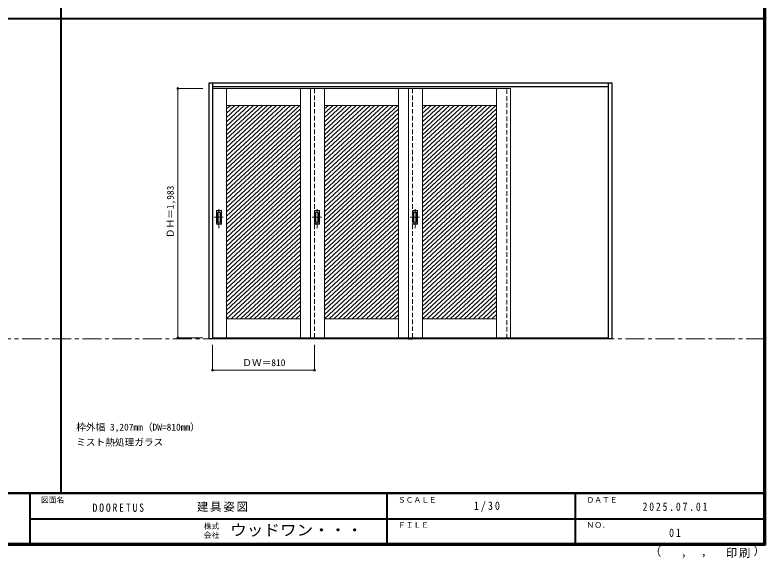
# Model space of a CAD drawing. Units: millimetres, scale not verified. Extents: x -6000 to 5700, y -4307 to 4260.
# Drawn here: x -267 to 5700, y -4307 to 12 of the extents above; entities that cross this region are included whole.
import ezdxf
from ezdxf.enums import TextEntityAlignment as Align

# ---------------------------------------------------------------- set-up
doc = ezdxf.new("R2010")
doc.units = ezdxf.units.MM
doc.header["$LTSCALE"] = 30
doc.header["$PDMODE"] = 32
doc.header["$PDSIZE"] = 15
doc.linetypes.add('CHAIN1', pattern=[8, 5, -1, 1, -1])
doc.linetypes.add('DASHED1', pattern=[1.8, 1.2, -0.6])
for name, color, linetype, lineweight in [('0-2_扉', 7, 'Continuous', 18), ('0-4_枠', 3, 'Continuous', 25), ('0-6_引手', 7, 'Continuous', 18), ('0-B_寸法', 4, 'Continuous', 9), ('0-C_ハッチ', 4, 'Continuous', 9), ('F-1_枠', 6, 'Continuous', 40)]:
    doc.layers.add(name, color=color, linetype=linetype, lineweight=lineweight)
doc.layers.add('0-A_文字', color=7, linetype='Continuous')
doc.layers.add('F-A_文字', color=7, linetype='Continuous')
doc.styles.add('ＭＳ ゴシック', font='')
doc.styles.get('ＭＳ ゴシック').set_extended_font_data('MS Gothic')

msp = doc.modelspace()

# ---------------------------------------------------------------- linework, layer by layer
at = {"layer": '0-2_扉', "color": 4, "linetype": 'DASHED1', "lineweight": 9}
for p, q in [((1305, -571.5), (1305, -2554.5)), ((1308, -571.5), (1305, -571.5)), ((2115, -2554.5), (2115, -571.5)), ((2895, -2554.5), (2895, -571.5)), ((3645, -2559.5), (3645, -557.5)), ((3675, -2559.5), (3675, -557.5)), ((1308, -2554.5), (1305, -2554.5))]:
    msp.add_line(p, q, dxfattribs=at)
at = {"layer": '0-2_扉'}
for p, q in [((1308, -571.5), (2115, -571.5)), ((1415, -571.5), (1415, -2554.5)), ((2005, -571.5), (2005, -2554.5)), ((2085, -2554.5), (2085, -571.5)), ((2085, -571.5), (2895, -571.5)), ((2195, -571.5), (2195, -2554.5)), ((2785, -571.5), (2785, -2554.5)), ((2865, -2554.5), (2865, -571.5)), ((3675, -571.5), (2865, -571.5)), ((2975, -571.5), (2975, -2554.5)), ((3565, -571.5), (3565, -2554.5)), ((1415, -706.5), (2005, -706.5)), ((2195, -706.5), (2785, -706.5)), ((3565, -706.5), (2975, -706.5)), ((1415, -2404.5), (2005, -2404.5)), ((2195, -2404.5), (2785, -2404.5)), ((3565, -2404.5), (2975, -2404.5)), ((1308, -2554.5), (2115, -2554.5)), ((2085, -2554.5), (2895, -2554.5))]:
    msp.add_line(p, q, dxfattribs=at)
at = {"layer": '0-2_扉', "color": 3, "lineweight": 25}
msp.add_line((2865, -2562.5), (2895, -2562.5), dxfattribs=at)
at = {"layer": '0-2_扉'}
msp.add_lwpolyline([(3675, -571.5), (3675, -2554.5), (2865, -2554.5)], dxfattribs=at)
at = {"layer": '0-4_枠'}
for p, q in [((1278, -527.5), (4485, -527.5)), ((1308, -2562.5), (1308, -527.5)), ((4455, -2562.5), (4455, -527.5)), ((4485, -2562.5), (4485, -527.5)), ((1308, -557.5), (4455, -557.5)), ((4455, -2559.5), (1308, -2559.5)), ((4455, -2562.5), (1308, -2562.5)), ((4485, -2562.5), (4455, -2562.5))]:
    msp.add_line(p, q, dxfattribs=at)
at = {"layer": '0-4_枠', "color": 7, "linetype": 'CHAIN1', "lineweight": 18}
msp.add_line((-5490, -2562.5), (5690, -2562.5), dxfattribs=at)
at = {"layer": '0-4_枠'}
msp.add_lwpolyline([(1308, -2562.5), (1278, -2562.5), (1278, -527.5)], dxfattribs=at)
at = {"layer": '0-6_引手'}
for p, q in [((1337, -1542), (1375, -1542)), ((1337, -1652), (1337, -1542)), ((1375, -1652), (1375, -1542)), ((2117, -1542), (2155, -1542)), ((2117, -1652), (2117, -1542)), ((2155, -1652), (2155, -1542)), ((2897, -1542), (2935, -1542)), ((2897, -1652), (2897, -1542)), ((2935, -1652), (2935, -1542)), ((1343.5, -1558), (1368.5, -1558)), ((1343.5, -1636), (1343.5, -1558)), ((1368.5, -1636), (1368.5, -1558)), ((2123.5, -1558), (2148.5, -1558)), ((2123.5, -1636), (2123.5, -1558)), ((2148.5, -1636), (2148.5, -1558)), ((2903.5, -1558), (2928.5, -1558)), ((2903.5, -1636), (2903.5, -1558)), ((2928.5, -1636), (2928.5, -1558)), ((1337, -1652), (1375, -1652)), ((1343.5, -1636), (1368.5, -1636)), ((2117, -1652), (2155, -1652)), ((2123.5, -1636), (2148.5, -1636)), ((2897, -1652), (2935, -1652)), ((2903.5, -1636), (2928.5, -1636))]:
    msp.add_line(p, q, dxfattribs=at)
at = {"layer": '0-6_引手', "linetype": 'CHAIN1'}
for p, q in [((1356, -1682.23), (1356, -1511.38)), ((2136, -1682.23), (2136, -1511.38)), ((2916, -1682.23), (2916, -1511.38)), ((1317.93, -1597), (1390.43, -1597)), ((2097.93, -1597), (2170.43, -1597)), ((2877.93, -1597), (2950.43, -1597))]:
    msp.add_line(p, q, dxfattribs=at)
at = {"layer": '0-6_引手', "linetype": 'DASHED1'}
for p, q in [((1372, -1648), (1372, -1546)), ((2152, -1648), (2152, -1546)), ((2932, -1648), (2932, -1546)), ((1340, -1648), (1372, -1648)), ((2120, -1648), (2152, -1648)), ((2900, -1648), (2932, -1648))]:
    msp.add_line(p, q, dxfattribs=at)
for points in [[(1340, -1648), (1340, -1546), (1372, -1546)], [(2120, -1648), (2120, -1546), (2152, -1546)], [(2900, -1648), (2900, -1546), (2932, -1546)]]:
    msp.add_lwpolyline(points, dxfattribs=at)
at = {"layer": '0-B_寸法'}
for p, q in [((1028, -571.5), (1228, -571.5)), ((1028, -571.5), (1028, -2554.5)), ((1028, -2554.5), (1228, -2554.5)), ((1305, -2812.5), (1305, -2612.5)), ((2115, -2812.5), (2115, -2612.5)), ((1305, -2812.5), (2115, -2812.5))]:
    msp.add_line(p, q, dxfattribs=at)
at = {"layer": '0-B_寸法', "color": 7}
for p in [(1028, -571.5), (1028, -2554.5), (1305, -2812.5), (2115, -2812.5)]:
    msp.add_point(p, dxfattribs=at)
at = {"layer": '0-C_ハッチ'}
for p, q in [((1483.14, -706.5), (1415, -769.6)), ((1519.94, -706.5), (1415, -803.67)), ((1556.74, -706.5), (1415, -837.74)), ((1593.53, -706.5), (1415, -871.81)), ((1446.35, -706.5), (1415, -735.53)), ((1630.33, -706.5), (1415, -905.88)), ((1667.13, -706.5), (1415, -939.95)), ((1703.92, -706.5), (1415, -974.02)), ((1740.72, -706.5), (1415, -1008.09)), ((1777.52, -706.5), (1415, -1042.16)), ((1814.31, -706.5), (1415, -1076.24)), ((1851.11, -706.5), (1415, -1110.31)), ((1887.91, -706.5), (1415, -1144.38)), ((1924.7, -706.5), (1415, -1178.45)), ((1961.5, -706.5), (1415, -1212.52)), ((1998.3, -706.5), (1415, -1246.59)), ((2263.14, -706.5), (2195, -769.6)), ((2299.94, -706.5), (2195, -803.67)), ((2336.74, -706.5), (2195, -837.74)), ((2373.53, -706.5), (2195, -871.81)), ((2226.35, -706.5), (2195, -735.53)), ((2410.33, -706.5), (2195, -905.88)), ((2447.13, -706.5), (2195, -939.95)), ((2483.92, -706.5), (2195, -974.02)), ((2520.72, -706.5), (2195, -1008.09)), ((2557.52, -706.5), (2195, -1042.16)), ((2594.31, -706.5), (2195, -1076.24)), ((2631.11, -706.5), (2195, -1110.31)), ((2667.91, -706.5), (2195, -1144.38)), ((2704.7, -706.5), (2195, -1178.45)), ((2741.5, -706.5), (2195, -1212.52)), ((2778.3, -706.5), (2195, -1246.59)), ((3043.14, -706.5), (2975, -769.6)), ((3079.94, -706.5), (2975, -803.67)), ((3116.74, -706.5), (2975, -837.74)), ((3153.53, -706.5), (2975, -871.81)), ((3006.35, -706.5), (2975, -735.53)), ((3190.33, -706.5), (2975, -905.88)), ((3227.13, -706.5), (2975, -939.95)), ((3263.92, -706.5), (2975, -974.02)), ((3300.72, -706.5), (2975, -1008.09)), ((3337.52, -706.5), (2975, -1042.16)), ((3374.31, -706.5), (2975, -1076.24)), ((3411.11, -706.5), (2975, -1110.31)), ((3447.91, -706.5), (2975, -1144.38)), ((3484.7, -706.5), (2975, -1178.45)), ((3521.5, -706.5), (2975, -1212.52)), ((3558.3, -706.5), (2975, -1246.59)), ((2005, -734.37), (1415, -1280.66)), ((2005, -768.44), (1415, -1314.73)), ((2785, -734.37), (2195, -1280.66)), ((2785, -768.44), (2195, -1314.73)), ((3565, -734.37), (2975, -1280.66)), ((3565, -768.44), (2975, -1314.73)), ((2005, -802.51), (1415, -1348.8)), ((2785, -802.51), (2195, -1348.8)), ((3565, -802.51), (2975, -1348.8)), ((2005, -836.58), (1415, -1382.88)), ((2005, -870.65), (1415, -1416.95)), ((2785, -836.58), (2195, -1382.88)), ((2785, -870.65), (2195, -1416.95)), ((3565, -836.58), (2975, -1382.88)), ((3565, -870.65), (2975, -1416.95)), ((2005, -904.72), (1415, -1451.02)), ((2005, -938.79), (1415, -1485.09)), ((2785, -904.72), (2195, -1451.02)), ((2785, -938.79), (2195, -1485.09)), ((3565, -904.72), (2975, -1451.02)), ((3565, -938.79), (2975, -1485.09)), ((2005, -972.86), (1415, -1519.16)), ((2005, -1006.93), (1415, -1553.23)), ((2785, -972.86), (2195, -1519.16)), ((2785, -1006.93), (2195, -1553.23)), ((3565, -972.86), (2975, -1519.16)), ((3565, -1006.93), (2975, -1553.23)), ((2005, -1041.01), (1415, -1587.3)), ((2785, -1041.01), (2195, -1587.3)), ((3565, -1041.01), (2975, -1587.3)), ((2005, -1075.08), (1415, -1621.37)), ((2005, -1109.15), (1415, -1655.44)), ((2785, -1075.08), (2195, -1621.37)), ((2785, -1109.15), (2195, -1655.44)), ((3565, -1075.08), (2975, -1621.37)), ((3565, -1109.15), (2975, -1655.44)), ((2005, -1143.22), (1415, -1689.51)), ((2005, -1177.29), (1415, -1723.59)), ((2785, -1143.22), (2195, -1689.51)), ((2785, -1177.29), (2195, -1723.59)), ((3565, -1143.22), (2975, -1689.51)), ((3565, -1177.29), (2975, -1723.59)), ((2005, -1211.36), (1415, -1757.66)), ((2005, -1245.43), (1415, -1791.73)), ((2785, -1211.36), (2195, -1757.66)), ((2785, -1245.43), (2195, -1791.73)), ((3565, -1211.36), (2975, -1757.66)), ((3565, -1245.43), (2975, -1791.73)), ((2005, -1279.5), (1415, -1825.8)), ((2785, -1279.5), (2195, -1825.8)), ((3565, -1279.5), (2975, -1825.8)), ((2005, -1313.57), (1415, -1859.87)), ((2005, -1347.64), (1415, -1893.94)), ((2785, -1313.57), (2195, -1859.87)), ((2785, -1347.64), (2195, -1893.94)), ((3565, -1313.57), (2975, -1859.87)), ((3565, -1347.64), (2975, -1893.94)), ((2005, -1381.72), (1415, -1928.01)), ((2005, -1415.79), (1415, -1962.08)), ((2785, -1381.72), (2195, -1928.01)), ((2785, -1415.79), (2195, -1962.08)), ((3565, -1381.72), (2975, -1928.01)), ((3565, -1415.79), (2975, -1962.08)), ((2005, -1449.86), (1415, -1996.15)), ((2005, -1483.93), (1415, -2030.23)), ((2785, -1449.86), (2195, -1996.15)), ((2785, -1483.93), (2195, -2030.23)), ((3565, -1449.86), (2975, -1996.15)), ((3565, -1483.93), (2975, -2030.23)), ((2005, -1518), (1415, -2064.3)), ((2785, -1518), (2195, -2064.3)), ((3565, -1518), (2975, -2064.3)), ((2005, -1552.07), (1415, -2098.37)), ((2005, -1586.14), (1415, -2132.44)), ((2785, -1552.07), (2195, -2098.37)), ((2785, -1586.14), (2195, -2132.44)), ((3565, -1552.07), (2975, -2098.37)), ((3565, -1586.14), (2975, -2132.44)), ((2005, -1620.21), (1415, -2166.51)), ((2005, -1654.28), (1415, -2200.58)), ((2785, -1620.21), (2195, -2166.51)), ((2785, -1654.28), (2195, -2200.58)), ((3565, -1620.21), (2975, -2166.51)), ((3565, -1654.28), (2975, -2200.58)), ((2005, -1688.36), (1415, -2234.65)), ((2005, -1722.43), (1415, -2268.72)), ((2785, -1688.36), (2195, -2234.65)), ((2785, -1722.43), (2195, -2268.72)), ((3565, -1688.36), (2975, -2234.65)), ((3565, -1722.43), (2975, -2268.72)), ((2005, -1756.5), (1415, -2302.79)), ((2785, -1756.5), (2195, -2302.79)), ((3565, -1756.5), (2975, -2302.79)), ((2005, -1790.57), (1415, -2336.86)), ((2005, -1824.64), (1415, -2370.94)), ((2785, -1790.57), (2195, -2336.86)), ((2785, -1824.64), (2195, -2370.94)), ((3565, -1790.57), (2975, -2336.86)), ((3565, -1824.64), (2975, -2370.94)), ((2005, -1858.71), (1415, -2405.01)), ((2005, -1892.78), (1452.34, -2404.5)), ((2785, -1858.71), (2195, -2405.01)), ((2785, -1892.78), (2232.34, -2404.5)), ((3565, -1858.71), (2975, -2405.01)), ((3565, -1892.78), (3012.34, -2404.5)), ((2005, -1926.85), (1489.14, -2404.5)), ((2005, -1960.92), (1525.94, -2404.5)), ((2785, -1926.85), (2269.14, -2404.5)), ((2785, -1960.92), (2305.94, -2404.5)), ((3565, -1926.85), (3049.14, -2404.5)), ((3565, -1960.92), (3085.94, -2404.5)), ((2005, -1994.99), (1562.73, -2404.5)), ((2785, -1994.99), (2342.73, -2404.5)), ((3565, -1994.99), (3122.73, -2404.5)), ((2005, -2029.07), (1599.53, -2404.5)), ((2005, -2063.14), (1636.33, -2404.5)), ((2785, -2029.07), (2379.53, -2404.5)), ((2785, -2063.14), (2416.33, -2404.5)), ((3565, -2029.07), (3159.53, -2404.5)), ((3565, -2063.14), (3196.33, -2404.5)), ((2005, -2097.21), (1673.12, -2404.5)), ((2005, -2131.28), (1709.92, -2404.5)), ((2785, -2097.21), (2453.12, -2404.5)), ((2785, -2131.28), (2489.92, -2404.5)), ((3565, -2097.21), (3233.12, -2404.5)), ((3565, -2131.28), (3269.92, -2404.5)), ((2005, -2165.35), (1746.72, -2404.5)), ((2005, -2199.42), (1783.51, -2404.5)), ((2785, -2165.35), (2526.72, -2404.5)), ((2785, -2199.42), (2563.51, -2404.5)), ((3565, -2165.35), (3306.72, -2404.5)), ((3565, -2199.42), (3343.51, -2404.5)), ((2005, -2233.49), (1820.31, -2404.5)), ((2785, -2233.49), (2600.31, -2404.5)), ((3565, -2233.49), (3380.31, -2404.5)), ((2005, -2267.56), (1857.11, -2404.5)), ((2005, -2301.63), (1893.9, -2404.5)), ((2785, -2267.56), (2637.11, -2404.5)), ((2785, -2301.63), (2673.9, -2404.5)), ((3565, -2267.56), (3417.11, -2404.5)), ((3565, -2301.63), (3453.9, -2404.5)), ((2005, -2335.71), (1930.7, -2404.5)), ((2005, -2369.78), (1967.5, -2404.5)), ((2785, -2335.71), (2710.7, -2404.5)), ((2785, -2369.78), (2747.5, -2404.5)), ((3565, -2335.71), (3490.7, -2404.5)), ((3565, -2369.78), (3527.5, -2404.5))]:
    msp.add_line(p, q, dxfattribs=at)
at = {"layer": 'F-1_枠'}
for p, q in [((100, -3790), (100, 4175)), ((5690, 4175), (5690, -4205)), ((5695, 4175), (5695, -4205)), ((5700, 4175), (5700, -4205)), ((-6000, -15.5), (5700, -15.5)), ((5700, -3790), (-6000, -3790)), ((5700, -3795), (-6000, -3795)), ((-150, -3795), (-150, -4195)), ((2690, -3795), (2690, -4195)), ((4190, -3795), (4190, -4195)), ((-150, -3995), (5690, -3995.01)), ((5700, -4195), (-6000, -4195)), ((5700, -4200), (-6000, -4200)), ((5700, -4205), (-6000, -4205))]:
    msp.add_line(p, q, dxfattribs=at)

# ---------------------------------------------------------------- texts
at = {"layer": '0-A_文字', "style": 'ＭＳ ゴシック'}
for s, p in [('枠外幅 3,207mm（DW=810mm）', (220, -3310)), ('ミスト熱処理ガラス', (220, -3430))]:
    msp.add_text(s, height=54.99, dxfattribs=at).set_placement(p, align=Align.BOTTOM_LEFT)
at = {"layer": '0-B_寸法', "color": 7, "style": 'ＭＳ ゴシック'}
msp.add_text('ＤＨ＝1,983', height=54.99, rotation=90, dxfattribs=at).set_placement((1013, -1763.25), align=Align.BOTTOM_LEFT)
msp.add_text('ＤＷ＝810', height=54.99, dxfattribs=at).set_placement((1541.25, -2797.5), align=Align.BOTTOM_LEFT)
at = {"layer": 'F-A_文字', "style": 'ＭＳ ゴシック'}
for s, height, p in [('図面名', 43.99, (-60, -3880)), ('ＳＣＡＬＥ', 43.99, (2780, -3880)), ('ＤＡＴＥ', 43.99, (4280, -3880)), ('株式', 43.99, (1235, -4089)), ('ＦＩＬＥ', 43.99, (2780, -4080)), ('ＮＯ．', 43.99, (4280, -4080)), ('会社', 43.99, (1235, -4161)), ('（', 65.98, (4784.03, -4308.31)), ('）', 65.98, (5608.4, -4304.13)), (',', 65.98, (5031.28, -4308.31)), (',', 65.98, (5190.2, -4305.53))]:
    msp.add_text(s, height=height, dxfattribs=at).set_placement(p, align=Align.BOTTOM_LEFT)
at = {"layer": 'F-A_文字', "style": 'ＭＳ ゴシック', "width": 1.1}
msp.add_text('ウッドワン・・・', height=87.98, dxfattribs=at).set_placement((1445, -4155), align=Align.BOTTOM_LEFT)
at = {"layer": 'F-A_文字', "char_height": 65.98, "attachment_point": 7, "style": 'ＭＳ ゴシック'}
for s, insert in [('\\T1.39;\\W0.85;DOORETUS', (350, -3940.79)), ('\\T1.17;建具姿図', (1180.42, -3940)), ('\\T1.38;\\W0.9;1/30', (3383.75, -3940)), ('\\T1.39;\\W0.85;2025.07.01', (4726.25, -3932.5)), ('\\T1.36;\\W0.9;01', (4936.25, -4140)), ('\\T1.17;印刷', (5388.15, -4306.92))]:
    msp.add_mtext(s, dxfattribs=dict(at, insert=insert))

doc.saveas('drawing.dxf')
